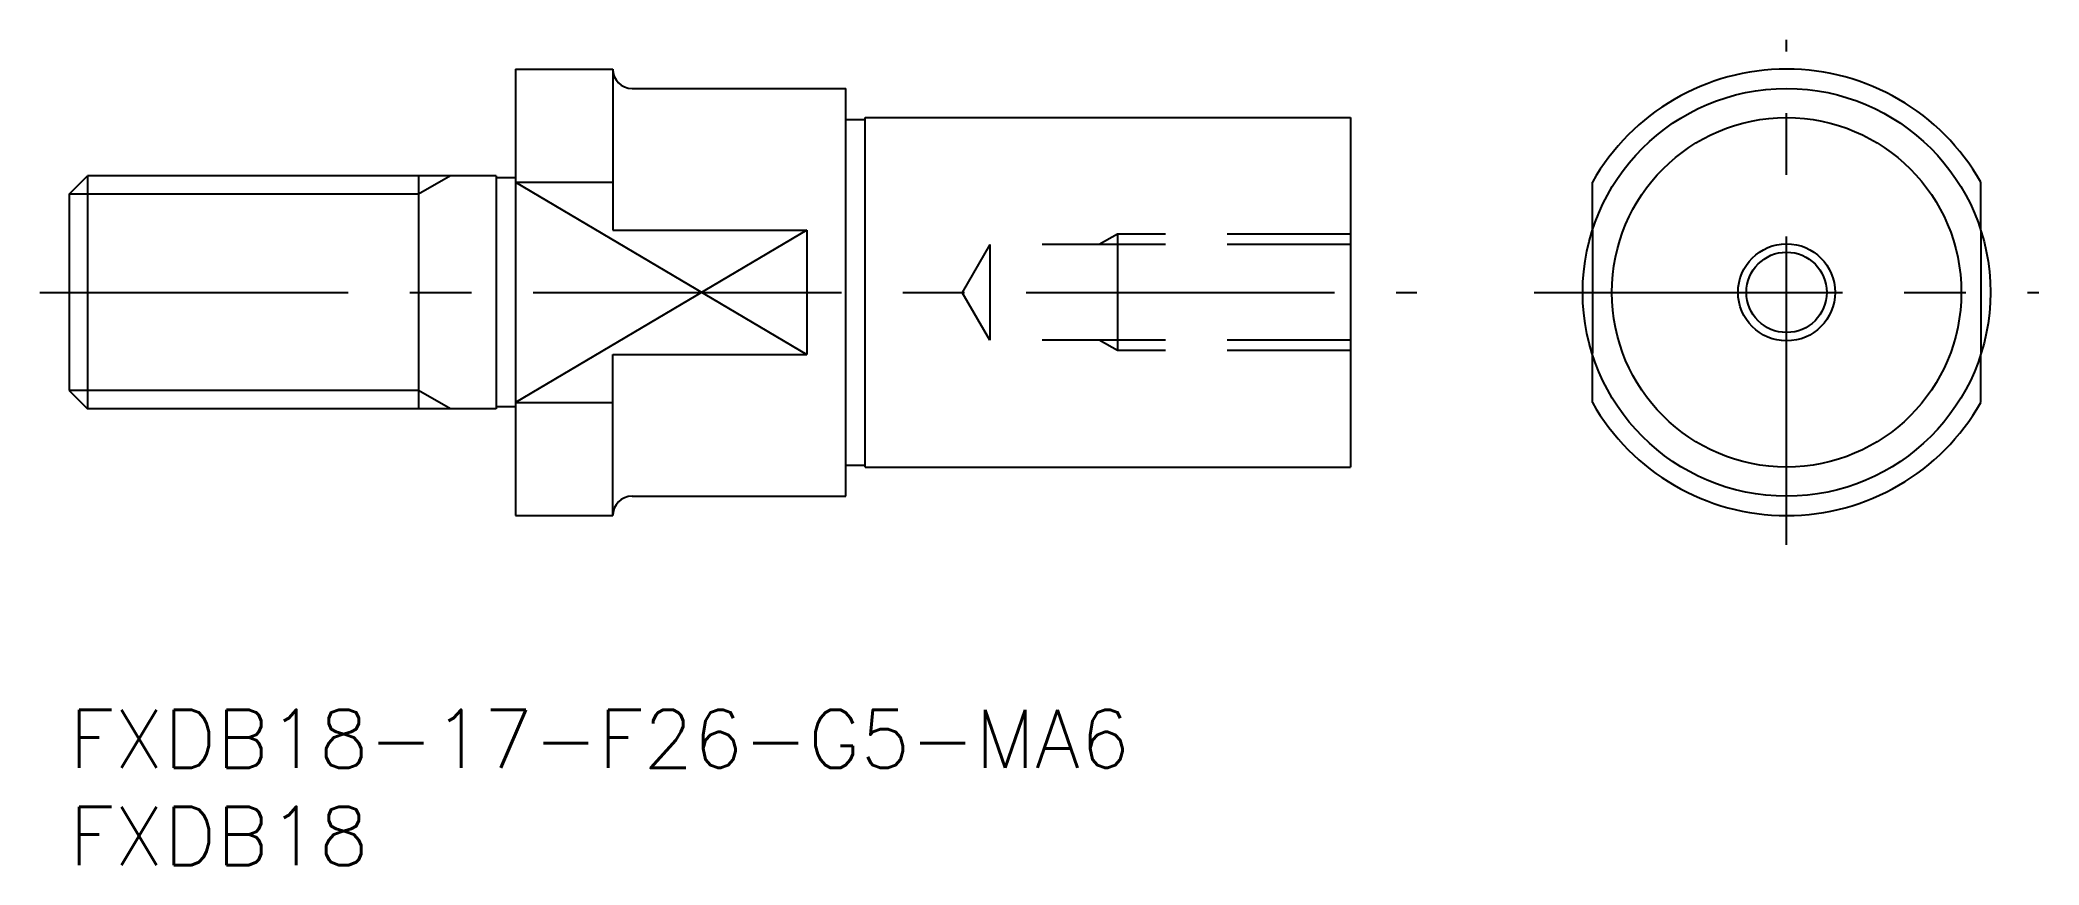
# Model space of a CAD drawing. Extents: x -1 to 101, y -8 to 35.
import ezdxf

# ---------------------------------------------------------------- set-up
doc = ezdxf.new("R2010")
doc.units = 0
doc.header["$LTSCALE"] = 0.5
doc.linetypes.add('CENTER', pattern=[50.8, 31.75, -6.35, 6.35, -6.35])
doc.linetypes.add('DASHED', pattern=[19.05, 12.7, -6.35])
for name, color, linetype in [('MSM_CENTER', 1, 'CENTER'), ('MSM_CONTINUOUS', 7, 'CONTINUOUS'), ('MSM_DASHED', 4, 'DASHED'), ('MSM_NARROW', 5, 'CONTINUOUS'), ('MSM_PART_NUMBER', 7, 'CONTINUOUS')]:
    doc.layers.add(name, color=color, linetype=linetype)
doc.styles.get("Standard").update_dxf_attribs({"font": 'txt.shx', "height": 3, "bigfont": 'bigfont.shx'})

# ---------------------------------------------------------------- blocks, each defined once
blk = doc.blocks.new('*U10')
at = {"layer": 'MSM_PART_NUMBER'}
blk.add_text('FXDB18-17-F26-G5-MA6', height=3, dxfattribs=at).set_placement((0, -3))
blk = doc.blocks.new('*U11')
at = {"layer": 'MSM_PART_NUMBER'}
blk.add_text('FXDB18', height=3, dxfattribs=at).set_placement((0, -8))

msp = doc.modelspace()

# ---------------------------------------------------------------- linework, layer by layer
at = {"layer": 'MSM_CENTER'}
for p, q in [((88.46, 8.5), (88.46, 34.5)), ((-1.5, 21.5), (69.42, 21.5)), ((75.46, 21.5), (101.46, 21.5))]:
    msp.add_line(p, q, dxfattribs=at)
at = {"layer": 'MSM_CONTINUOUS'}
for p, q in [((23, 33), (28, 33)), ((23, 33), (23, 10)), ((28, 33), (28, 24.7)), ((29, 32), (40, 32)), ((40, 11), (40, 32)), ((40, 30.4), (41, 30.4)), ((41, 30.5), (66, 30.5)), ((41, 12.5), (41, 30.5)), ((66, 30.5), (66, 12.5)), ((0, 26.55), (0.95, 27.5)), ((0.95, 27.5), (0.95, 15.5)), ((22, 27.5), (0.95, 27.5)), ((18, 27.5), (18, 15.5)), ((22, 27.5), (22, 15.5)), ((23, 27.4), (22, 27.4)), ((23, 27.18), (28, 27.18)), ((78.46, 24.7), (78.46, 27.18)), ((98.46, 24.7), (98.46, 27.18)), ((0, 26.55), (0, 16.45)), ((28, 24.7), (38, 24.7)), ((38, 24.7), (38, 18.3)), ((28, 18.3), (38, 18.3)), ((28, 10), (28, 18.3)), ((78.46, 15.82), (78.46, 18.3)), ((98.46, 15.82), (98.46, 18.3)), ((0, 16.45), (0.95, 15.5)), ((22, 15.5), (0.95, 15.5)), ((23, 15.6), (22, 15.6)), ((23, 15.82), (28, 15.82)), ((40, 12.6), (41, 12.6)), ((41, 12.5), (66, 12.5)), ((29, 11), (40, 11)), ((23, 10), (28, 10))]:
    msp.add_line(p, q, dxfattribs=at)
for radius in [10.5, 9, 2.07]:
    msp.add_circle((88.46, 21.5), radius, dxfattribs=at)
for centre, radius, start, end in [((29, 33), 1, 180, 270), ((88.46, 21.5), 11.5, 29.5918, 150.4082), ((88.46, 21.5), 11.5, 209.5918, 330.4082), ((29, 10), 1, 90, 180)]:
    msp.add_arc(centre, radius, start, end, dxfattribs=at)
at = {"layer": 'MSM_DASHED'}
for p, q in [((47.42, 23.96), (46, 21.5)), ((66, 23.96), (47.42, 23.96)), ((47.42, 23.96), (47.42, 19.04)), ((54, 24.5), (53.06, 23.96)), ((66, 24.5), (54, 24.5)), ((54, 24.5), (54, 18.5)), ((78.46, 24.7), (78.46, 18.3)), ((98.46, 24.7), (98.46, 18.3)), ((47.42, 19.04), (46, 21.5)), ((66, 19.04), (47.42, 19.04)), ((54, 18.5), (53.06, 19.04)), ((66, 18.5), (54, 18.5))]:
    msp.add_line(p, q, dxfattribs=at)
at = {"layer": 'MSM_NARROW'}
for p, q in [((19.64, 27.5), (18, 26.55)), ((23, 27.18), (38, 18.3)), ((18, 26.55), (0, 26.55)), ((38, 24.7), (23, 15.82)), ((18, 16.45), (0, 16.45)), ((19.64, 15.5), (18, 16.45))]:
    msp.add_line(p, q, dxfattribs=at)
msp.add_circle((88.46, 21.5), 2.5, dxfattribs=at)

# ---------------------------------------------------------------- block references
at = {"layer": 'MSM_CONTINUOUS'}
for name in ['*U10', '*U11']:
    msp.add_blockref(name, (0, 0), dxfattribs=at)

doc.saveas('drawing.dxf')
